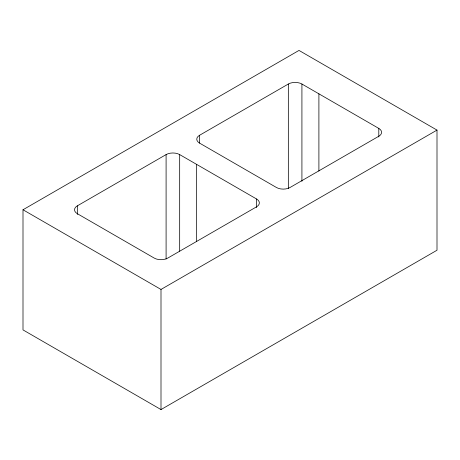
<?xml version="1.0" encoding="UTF-8"?>
<svg xmlns="http://www.w3.org/2000/svg" width="460" height="460" viewBox="0 0 460 460"><rect width="100%" height="100%" fill="white"/><g stroke="black" fill="none" stroke-linecap="round" stroke-linejoin="round"><path stroke-width="0.69" d="M23 209.766L299 50.422L437 130.094L437 250.234L161 409.578L23 329.906L23 209.766L161 289.443L437 130.094M77.332 214.429L77.332 205.844L166.094 154.6A9.602 5.543 0 0 1 179.676 154.6L256.553 198.984L256.553 207.564M378.798 128.409A9.602 5.543 0 0 1 378.798 136.252L290.036 187.496A9.602 5.543 0 0 1 276.454 187.496L199.577 143.112L199.577 135.269L288.339 84.025A9.602 5.543 0 0 1 301.921 84.025L378.798 128.409L378.798 136.988M318.901 93.823L318.901 171.057M301.921 84.025L301.921 181.28M288.339 84.025L288.339 188.427M196.656 164.404L196.656 241.632M179.676 154.6L179.676 251.143M166.094 154.6L166.094 259.009M161 289.443L161 409.578M199.577 143.112A9.602 5.543 0 0 1 199.577 135.269M256.553 198.984A9.602 5.543 0 0 1 256.553 206.827L167.791 258.071A9.602 5.543 0 0 1 154.209 258.071L77.332 213.687A9.602 5.543 0 0 1 77.332 205.844"/></g></svg>
